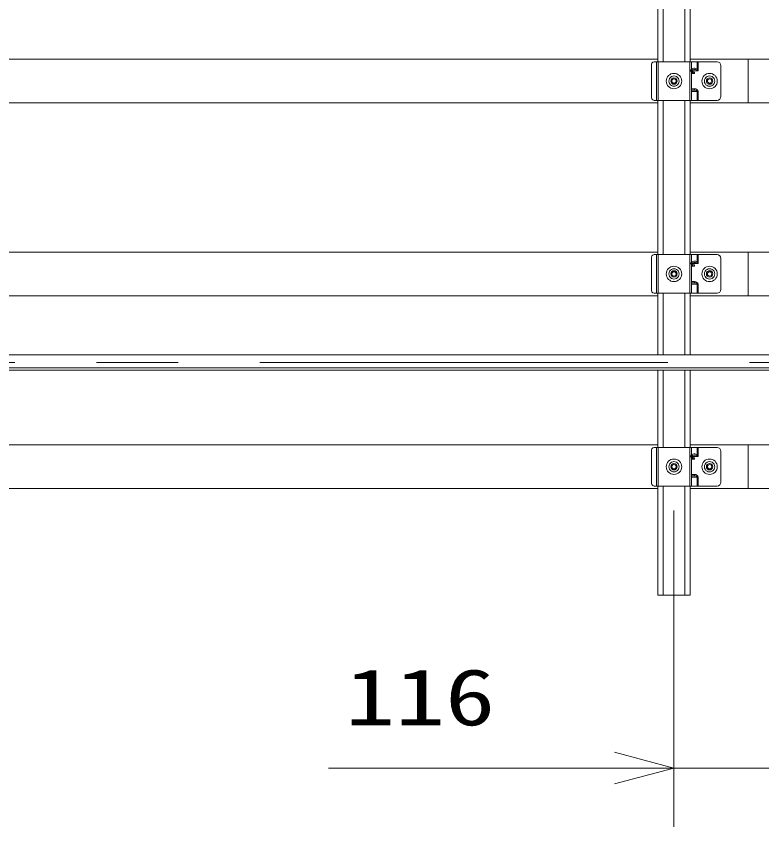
# Model space of a CAD drawing. Units: millimetres, scale not verified. Extents: x -202 to 3206, y -142 to 138.
# Drawn here: x -77.43 to -48.43, y 2.74 to 34.27 of the extents above; entities that cross this region are included whole.
import ezdxf
from ezdxf.enums import TextEntityAlignment as Align

# ---------------------------------------------------------------- set-up
doc = ezdxf.new("R2010")
doc.units = ezdxf.units.MM
doc.header["$LTSCALE"] = 0.5
doc.linetypes.add('USER1', pattern=[50.8, 31.75, -6.35, 6.35, -6.35])
doc.layers.add('0-0_0', color=7, linetype='Continuous', lineweight=18)
doc.styles.add('ＭＳ ゴシック', font='')
doc.styles.get('ＭＳ ゴシック').set_extended_font_data('MS Gothic')

# ---------------------------------------------------------------- blocks, each defined once
blk = doc.blocks.new('SYSARW-2')
at = {"layer": '0-0_0'}
for q in [(-2.8978, 0.7765), (-2.8978, -0.7765)]:
    blk.add_line((0, 0), q, dxfattribs=at)

msp = doc.modelspace()

# ---------------------------------------------------------------- linework, layer by layer
at = {"layer": '0-0_0'}
for p, q in [((-52.4662, 32.4934), (-52.4662, 38.4934)), ((-52.2662, 32.4934), (-52.2662, 38.4934)), ((-51.4162, 32.4934), (-51.4162, 38.4934)), ((-51.2162, 32.4934), (-51.2162, 38.4934)), ((-145.4462, 32.5934), (-52.4662, 32.5934)), ((-52.6147, 32.4934), (-52.5262, 32.4934)), ((-52.5262, 32.4934), (-52.4512, 32.4934)), ((-52.5262, 30.9934), (-52.5262, 32.4934)), ((-52.4512, 32.4934), (-51.2312, 32.4934)), ((-51.2162, 32.5934), (-48.9562, 32.5934)), ((-51.1562, 32.4934), (-50.9408, 32.4934)), ((-50.9408, 32.4934), (-50.9055, 32.4934)), ((-50.9055, 32.4934), (-50.1662, 32.4934)), ((-48.9562, 32.5934), (-46.6962, 32.5934)), ((-52.7207, 32.3434), (-52.7207, 31.1434)), ((-50.0162, 32.3434), (-50.0162, 31.1434)), ((-51.0469, 32.0934), (-51.1562, 32.0934)), ((-51.0469, 31.3934), (-51.1562, 31.3934)), ((-52.6147, 30.9934), (-52.5262, 30.9934)), ((-52.5262, 30.9934), (-52.4512, 30.9934)), ((-52.4662, 24.9934), (-52.4662, 30.9934)), ((-52.4512, 30.9934), (-51.2312, 30.9934)), ((-52.2662, 24.9934), (-52.2662, 30.9934)), ((-51.4162, 24.9934), (-51.4162, 30.9934)), ((-51.2312, 30.9934), (-51.1562, 30.9934)), ((-51.2162, 24.9934), (-51.2162, 30.9934)), ((-51.1562, 30.9934), (-50.9408, 30.9934)), ((-50.9408, 30.9934), (-50.9055, 30.9934)), ((-50.9055, 30.9934), (-50.1662, 30.9934)), ((-145.4462, 30.8934), (-52.4662, 30.8934)), ((-48.9562, 30.8934), (-46.6962, 30.8934)), ((-145.4462, 25.0934), (-52.4662, 25.0934)), ((-52.6147, 24.9934), (-52.5262, 24.9934)), ((-52.5262, 24.9934), (-52.4512, 24.9934)), ((-52.5262, 23.4934), (-52.5262, 24.9934)), ((-52.4512, 24.9934), (-51.2312, 24.9934)), ((-51.2162, 25.0934), (-48.9562, 25.0934)), ((-51.1562, 24.9934), (-50.9408, 24.9934)), ((-50.9408, 24.9934), (-50.9055, 24.9934)), ((-50.9055, 24.9934), (-50.1662, 24.9934)), ((-48.9562, 23.3934), (-48.9562, 25.0934)), ((-48.9562, 25.0934), (-46.6962, 25.0934)), ((-52.7207, 24.8434), (-52.7207, 23.6434)), ((-51.0469, 24.5934), (-51.1562, 24.5934)), ((-50.0162, 24.8434), (-50.0162, 23.6434)), ((-51.0469, 23.8934), (-51.1562, 23.8934)), ((-145.4462, 23.3934), (-52.4662, 23.3934)), ((-52.6147, 23.4934), (-52.5262, 23.4934)), ((-52.5262, 23.4934), (-52.4512, 23.4934)), ((-52.4662, 21.0934), (-52.4662, 23.4934)), ((-52.4512, 23.4934), (-51.2312, 23.4934)), ((-52.2662, 21.0934), (-52.2662, 23.4934)), ((-51.4162, 21.0934), (-51.4162, 23.4934)), ((-51.2312, 23.4934), (-51.1562, 23.4934)), ((-51.2162, 21.0934), (-51.2162, 23.4934)), ((-51.2162, 23.3934), (-48.9562, 23.3934)), ((-51.1562, 23.4934), (-50.9408, 23.4934)), ((-50.9408, 23.4934), (-50.9055, 23.4934)), ((-50.9055, 23.4934), (-50.1662, 23.4934)), ((-48.9562, 23.3934), (-46.6962, 23.3934)), ((-52.4662, 17.4934), (-52.4662, 20.4934)), ((-52.2662, 17.4934), (-52.2662, 20.4934)), ((-51.4162, 17.4934), (-51.4162, 20.4934)), ((-51.2162, 17.4934), (-51.2162, 20.4934)), ((-145.4462, 17.5934), (-52.4662, 17.5934)), ((-52.7207, 17.3434), (-52.7207, 16.1434)), ((-52.6147, 17.4934), (-52.5262, 17.4934)), ((-52.4512, 17.4934), (-51.2312, 17.4934)), ((-51.2312, 17.4934), (-51.1562, 17.4934)), ((-51.2162, 17.5934), (-48.9562, 17.5934)), ((-51.1562, 17.4934), (-51.1562, 15.9934)), ((-51.1562, 17.4934), (-50.9408, 17.4934)), ((-50.9408, 17.4934), (-50.9055, 17.4934)), ((-50.9055, 17.4934), (-50.1662, 17.4934)), ((-50.0162, 17.3434), (-50.0162, 16.1434)), ((-48.9562, 17.5934), (-46.6962, 17.5934)), ((-48.9562, 15.8934), (-48.9562, 17.5934)), ((-51.0469, 17.0934), (-51.1562, 17.0934)), ((-51.0469, 16.3934), (-51.1562, 16.3934)), ((-145.4462, 15.8934), (-52.4662, 15.8934)), ((-52.6147, 15.9934), (-52.5262, 15.9934)), ((-52.5262, 15.9934), (-52.4512, 15.9934)), ((-52.4662, 11.7434), (-52.4662, 15.9934)), ((-52.4512, 15.9934), (-51.2312, 15.9934)), ((-52.2662, 11.7434), (-52.2662, 15.9934)), ((-51.4162, 11.7434), (-51.4162, 15.9934)), ((-51.2312, 15.9934), (-51.1562, 15.9934)), ((-51.2162, 11.7434), (-51.2162, 15.9934)), ((-51.2162, 15.8934), (-48.9562, 15.8934)), ((-51.1562, 15.9934), (-50.9408, 15.9934)), ((-50.9408, 15.9934), (-50.9055, 15.9934)), ((-50.9055, 15.9934), (-50.1662, 15.9934)), ((-48.9562, 15.8934), (-46.6962, 15.8934)), ((-52.4662, 11.7434), (-52.2662, 11.7434)), ((-51.4162, 11.7434), (-52.2662, 11.7434)), ((-51.4162, 11.7434), (-51.2162, 11.7434)), ((-46.0712, 5.0246), (-65.2749, 5.0246))]:
    msp.add_line(p, q, dxfattribs=at)
at = {"layer": '0-0_0', "color": 8}
for p, q in [((-52.4512, 32.4934), (-52.4512, 30.9934)), ((-51.2312, 30.9934), (-51.2312, 32.4934)), ((-50.9408, 32.1434), (-50.9408, 32.4934)), ((-50.9055, 32.4934), (-50.9055, 32.1434)), ((-51.1562, 32.1434), (-50.9408, 32.1434)), ((-51.0469, 32.0434), (-51.1562, 32.0434)), ((-51.0469, 32.0434), (-51.0469, 32.0934)), ((-50.9055, 32.1434), (-50.9408, 32.1434)), ((-51.0469, 31.4434), (-51.1562, 31.4434)), ((-51.0469, 31.4434), (-51.0469, 31.3934)), ((-50.9055, 31.3434), (-50.9408, 31.3434)), ((-50.9055, 30.9934), (-50.9055, 31.3434)), ((-52.4512, 24.9934), (-52.4512, 23.4934)), ((-51.2312, 23.4934), (-51.2312, 24.9934)), ((-50.9408, 24.6434), (-50.9408, 24.9934)), ((-50.9055, 24.9934), (-50.9055, 24.6434)), ((-51.1562, 24.6434), (-50.9408, 24.6434)), ((-51.0469, 24.5434), (-51.0469, 24.5934)), ((-50.9055, 24.6434), (-50.9408, 24.6434)), ((-51.0469, 24.5434), (-51.1562, 24.5434)), ((-51.0469, 23.9434), (-51.1562, 23.9434)), ((-51.0469, 23.9434), (-51.0469, 23.8934)), ((-50.9055, 23.8434), (-50.9408, 23.8434)), ((-50.9055, 23.4934), (-50.9055, 23.8434)), ((-173.9562, 20.5934), (151.1188, 20.5934)), ((-52.4512, 17.4934), (-52.4512, 15.9934)), ((-51.2312, 15.9934), (-51.2312, 17.4934)), ((-50.9408, 17.1434), (-50.9408, 17.4934)), ((-50.9055, 17.4934), (-50.9055, 17.1434)), ((-51.1562, 17.1434), (-50.9408, 17.1434)), ((-51.0469, 17.0434), (-51.1562, 17.0434)), ((-51.0469, 17.0434), (-51.0469, 17.0934)), ((-50.9055, 17.1434), (-50.9408, 17.1434)), ((-51.0469, 16.4434), (-51.1562, 16.4434)), ((-51.0469, 16.4434), (-51.0469, 16.3934)), ((-50.9055, 16.3434), (-50.9408, 16.3434)), ((-50.9055, 15.9934), (-50.9055, 16.3434))]:
    msp.add_line(p, q, dxfattribs=at)
at = {"layer": '0-0_0', "linetype": 'USER1'}
for p, q in [((151.1188, 20.7934), (-176.4562, 20.7934)), ((-51.8412, 8.0569), (-51.8412, 15.0437))]:
    msp.add_line(p, q, dxfattribs=at)
at = {"layer": '0-0_0'}
for points in [[(-51.2312, 32.4934), (-51.1562, 32.4934), (-51.1562, 30.9934)], [(-51.2162, 30.8934), (-48.9562, 30.8934), (-48.9562, 32.5934)], [(-51.2312, 24.9934), (-51.1562, 24.9934), (-51.1562, 23.4934)], [(151.1188, 21.0934), (-173.9562, 21.0934), (-173.9562, 20.5934)], [(151.1188, 20.4934), (-173.9562, 20.4934), (-173.9562, 20.5934)], [(-52.5262, 15.9934), (-52.5262, 17.4934), (-52.4512, 17.4934)], [(-51.8412, 8.0569), (-51.8412, 5.0246), (-51.8412, 2.7386)]]:
    msp.add_lwpolyline(points, dxfattribs=at)
at = {"layer": '0-0_0', "color": 8}
for points in [[(-51.1562, 31.3434), (-50.9408, 31.3434), (-50.9408, 30.9934)], [(-51.1562, 23.8434), (-50.9408, 23.8434), (-50.9408, 23.4934)], [(-51.1562, 16.3434), (-50.9408, 16.3434), (-50.9408, 15.9934)]]:
    msp.add_lwpolyline(points, dxfattribs=at)
at = {"layer": '0-0_0'}
for centre, radius in [((-51.8412, 31.7434), 0.3), ((-51.8412, 31.7434), 0.125), ((-50.4562, 31.7434), 0.3), ((-50.4562, 31.7434), 0.125), ((-51.8412, 31.7434), 0.085), ((-50.4562, 31.7434), 0.085), ((-51.8412, 24.2434), 0.3), ((-51.8412, 24.2434), 0.125), ((-51.8412, 24.2434), 0.085), ((-50.4562, 24.2434), 0.3), ((-50.4562, 24.2434), 0.125), ((-50.4562, 24.2434), 0.085), ((-51.8412, 16.7434), 0.3), ((-50.4562, 16.7434), 0.3), ((-51.8412, 16.7434), 0.125), ((-51.8412, 16.7434), 0.085), ((-50.4562, 16.7434), 0.125), ((-50.4562, 16.7434), 0.085)]:
    msp.add_circle(centre, radius, dxfattribs=at)
for centre, radius, start, end in [((-52.5882, 32.3622), 0.1339, 101.42175, 188.04947), ((-50.1662, 32.3434), 0.15, 0, 90), ((-51.8412, 31.7434), 0.2, 120, 180), ((-51.8412, 31.7434), 0.2, 60, 120), ((-51.8412, 31.7434), 0.2, 0, 60), ((-50.4562, 31.7434), 0.2, 120, 180), ((-50.4562, 31.7434), 0.2, 60, 120), ((-50.4562, 31.7434), 0.2, 0, 60), ((-51.8412, 31.7434), 0.2, 180, 240), ((-51.8412, 31.7434), 0.2, 240, 300), ((-51.8412, 31.7434), 0.2, 300, 0), ((-50.4562, 31.7434), 0.2, 180, 240), ((-50.4562, 31.7434), 0.2, 240, 300), ((-50.4562, 31.7434), 0.2, 300, 0), ((-52.5882, 31.1247), 0.1339, 171.95053, 258.57825), ((-50.1662, 31.1434), 0.15, 270, 0), ((-52.5882, 24.8622), 0.1339, 101.42175, 188.04947), ((-50.1662, 24.8434), 0.15, 0, 90), ((-51.8412, 24.2434), 0.2, 120, 180), ((-51.8412, 24.2434), 0.2, 60, 120), ((-51.8412, 24.2434), 0.2, 0, 60), ((-50.4562, 24.2434), 0.2, 120, 180), ((-50.4562, 24.2434), 0.2, 60, 120), ((-50.4562, 24.2434), 0.2, 0, 60), ((-51.8412, 24.2434), 0.2, 180, 240), ((-51.8412, 24.2434), 0.2, 240, 300), ((-51.8412, 24.2434), 0.2, 300, 0), ((-50.4562, 24.2434), 0.2, 180, 240), ((-50.4562, 24.2434), 0.2, 240, 300), ((-50.4562, 24.2434), 0.2, 300, 0), ((-52.5882, 23.6247), 0.1339, 171.95053, 258.57825), ((-50.1662, 23.6434), 0.15, 270, 0), ((-52.5882, 17.3622), 0.1339, 101.42175, 188.04947), ((-50.1662, 17.3434), 0.15, 0, 90), ((-51.8412, 16.7434), 0.2, 120, 180), ((-51.8412, 16.7434), 0.2, 180, 240), ((-51.8412, 16.7434), 0.2, 60, 120), ((-51.8412, 16.7434), 0.2, 0, 60), ((-51.8412, 16.7434), 0.2, 300, 0), ((-50.4562, 16.7434), 0.2, 120, 180), ((-50.4562, 16.7434), 0.2, 180, 240), ((-50.4562, 16.7434), 0.2, 60, 120), ((-50.4562, 16.7434), 0.2, 0, 60), ((-50.4562, 16.7434), 0.2, 300, 0), ((-51.8412, 16.7434), 0.2, 240, 300), ((-50.4562, 16.7434), 0.2, 240, 300), ((-52.5882, 16.1247), 0.1339, 171.95053, 258.57825), ((-50.1662, 16.1434), 0.15, 270, 0)]:
    msp.add_arc(centre, radius, start, end, dxfattribs=at)
at = {"layer": '0-0_0', "color": 8}
for centre, major_axis, ratio, start_param, end_param in [((-51.0469, 32.1434), (0.1414, 0), 0.707107, 0, 4.712389), ((-51.0469, 32.1434), (0.1061, 0), 0.471405, 0, 4.712389), ((-51.0469, 31.3434), (0.1414, 0), 0.707107, 6.2831853, 7.8539816), ((-51.0469, 31.3434), (0.1061, 0), 0.471405, 6.2831853, 7.8539816), ((-51.0469, 24.6434), (0.1414, 0), 0.707107, 0, 4.712389), ((-51.0469, 24.6434), (0.1061, 0), 0.471405, 0, 4.712389), ((-51.0469, 23.8434), (0.1414, 0), 0.707107, 6.2831853, 7.8539816), ((-51.0469, 23.8434), (0.1061, 0), 0.471405, 6.2831853, 7.8539816), ((-51.0469, 17.1434), (0.1414, 0), 0.707107, 0, 4.712389), ((-51.0469, 17.1434), (0.1061, 0), 0.471405, 0, 4.712389), ((-51.0469, 16.3434), (0.1414, 0), 0.707107, 6.2831853, 7.8539816), ((-51.0469, 16.3434), (0.1061, 0), 0.471405, 6.2831853, 7.8539816)]:
    msp.add_ellipse(centre, major_axis=major_axis, ratio=ratio, start_param=start_param, end_param=end_param, dxfattribs=at)

# ---------------------------------------------------------------- block references
at = {"layer": '0-0_0', "xscale": 0.8, "yscale": 0.8}
msp.add_blockref('SYSARW-2', (-51.8412, 5.0246), dxfattribs=at)

# ---------------------------------------------------------------- texts
at = {"layer": '0-0_0', "style": 'ＭＳ ゴシック', "width": 1.3}
msp.add_text('116', height=2.199, dxfattribs=at).set_placement((-64.632, 6.0246), align=Align.BOTTOM_LEFT)

doc.saveas('drawing.dxf')
